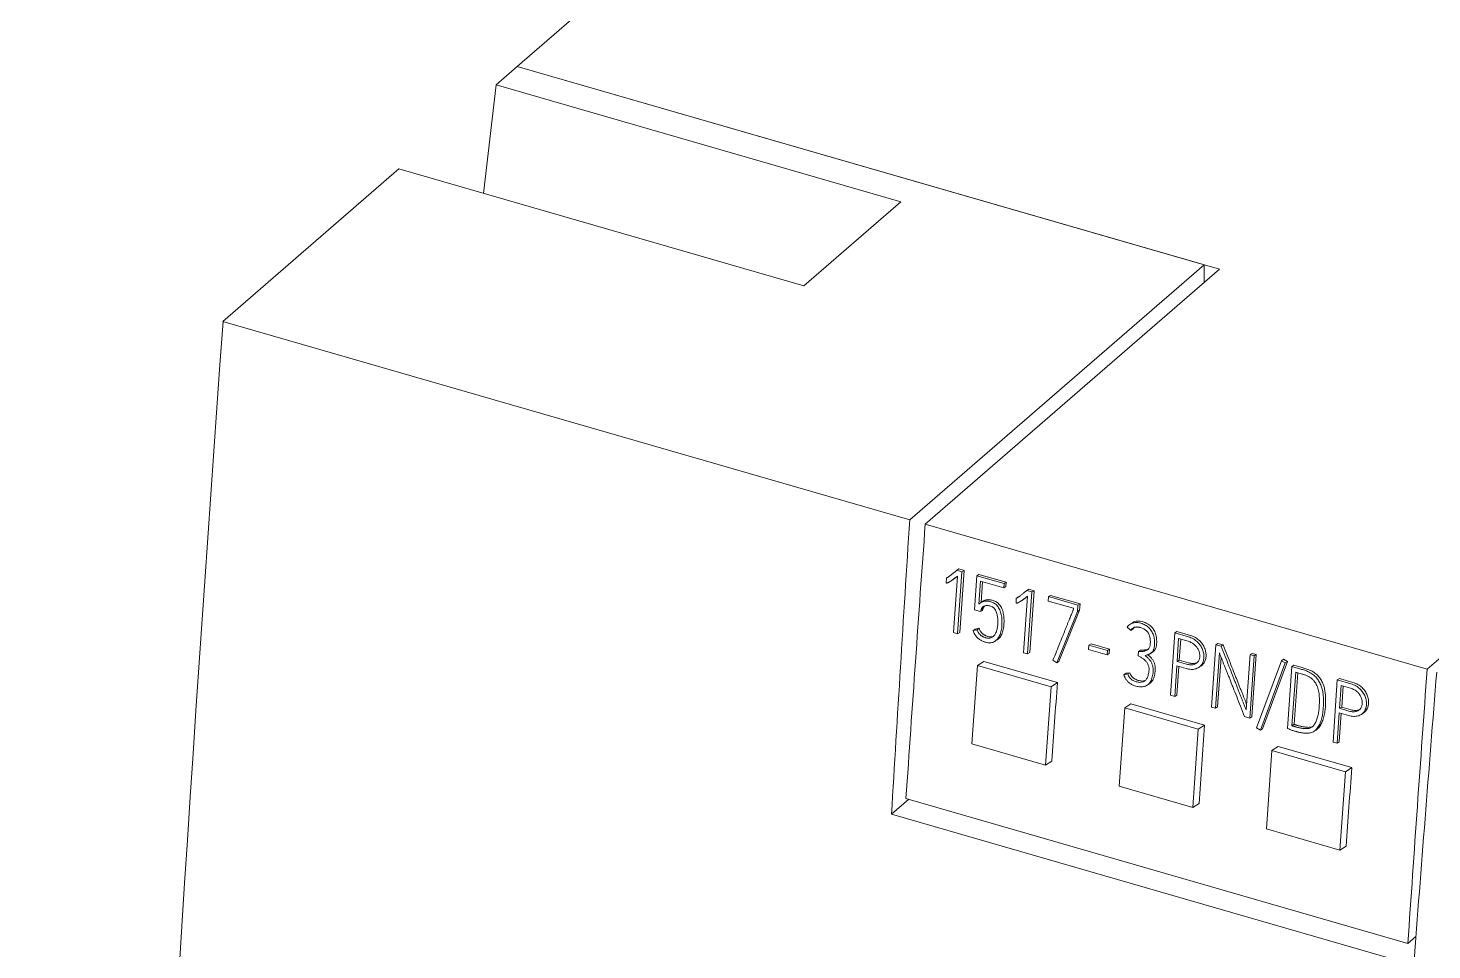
# Model space of a CAD drawing. Header units: inches. Extents: x 0 to 92454, y -34894 to 11.
# Drawn here: x 74900.93 to 74925.4, y -33714.62 to -33698.56 of the extents above; entities that cross this region are included whole.
import ezdxf

# ---------------------------------------------------------------- set-up
doc = ezdxf.new("R2010")
doc.units = ezdxf.units.IN
doc.header["$MEASUREMENT"] = 0

# ---------------------------------------------------------------- blocks, each defined once
blk = doc.blocks.new('A$C027ebf9d')
at = {"color": 0, "linetype": 'Continuous', "lineweight": 0}
for p, q in [((16.7812, -10.9596), (14.7359, -12.7309)), ((14.7163, -12.7479), (14.7359, -12.7309)), ((15.3865, -12.9187), (14.7359, -12.7309)), ((15.3722, -12.9145), (14.7359, -12.7309)), ((14.7163, -12.7479), (14.7046, -12.8485)), ((15.0913, -12.8562), (14.7163, -12.7479)), ((14.4633, -12.967), (14.6262, -12.8259)), ((15.0013, -12.9342), (14.6262, -12.8259)), ((15.0013, -12.9342), (15.0913, -12.8562)), ((15.0996, -13.1507), (15.3722, -12.9145)), ((15.3723, -12.931), (15.3722, -12.9145)), ((15.1139, -13.1548), (15.3865, -12.9187)), ((15.0996, -13.1507), (14.4633, -12.967)), ((15.8515, -13.0529), (15.5789, -13.289)), ((15.5789, -13.289), (15.1139, -13.1548)), ((15.1426, -13.1979), (15.1432, -13.1974)), ((15.1432, -13.1974), (15.1451, -13.1962)), ((15.1432, -13.1974), (15.1479, -13.1988)), ((15.1479, -13.1988), (15.1439, -13.2562)), ((15.1451, -13.1962), (15.1499, -13.1976)), ((15.1499, -13.1976), (15.1459, -13.2549)), ((15.1479, -13.1988), (15.1499, -13.1976)), ((15.1617, -13.2024), (15.1636, -13.2012)), ((15.1636, -13.2012), (15.1888, -13.2085)), ((15.1333, -13.2091), (15.1335, -13.2047)), ((15.1335, -13.2047), (15.1354, -13.2034)), ((15.1368, -13.2078), (15.1388, -13.2066)), ((15.1401, -13.2551), (15.1438, -13.2027)), ((15.1594, -13.2341), (15.1617, -13.2024)), ((15.1617, -13.2024), (15.1869, -13.2097)), ((15.1652, -13.2075), (15.1637, -13.2288)), ((15.1866, -13.2137), (15.1652, -13.2075)), ((15.167, -13.2081), (15.1657, -13.2272)), ((15.1869, -13.2097), (15.1866, -13.2137)), ((15.1866, -13.2137), (15.1885, -13.2125)), ((15.1869, -13.2097), (15.1888, -13.2085)), ((15.1888, -13.2085), (15.1885, -13.2125)), ((15.1655, -13.2273), (15.1674, -13.226)), ((15.198, -13.2278), (15.1982, -13.2234)), ((15.1982, -13.2234), (15.2002, -13.2221)), ((15.2016, -13.2265), (15.2036, -13.2253)), ((15.2049, -13.2738), (15.2086, -13.2214)), ((15.2074, -13.2166), (15.208, -13.2161)), ((15.208, -13.2161), (15.2099, -13.2149)), ((15.208, -13.2161), (15.2127, -13.2175)), ((15.2127, -13.2175), (15.2087, -13.2749)), ((15.2099, -13.2149), (15.2147, -13.2163)), ((15.2147, -13.2163), (15.2107, -13.2736)), ((15.2127, -13.2175), (15.2147, -13.2163)), ((15.2278, -13.2259), (15.2281, -13.2218)), ((15.2513, -13.2326), (15.2278, -13.2259)), ((15.2281, -13.2218), (15.2301, -13.2206)), ((15.2281, -13.2218), (15.2554, -13.2297)), ((15.2301, -13.2206), (15.2573, -13.2284)), ((15.1652, -13.2357), (15.1594, -13.2341)), ((15.1656, -13.2341), (15.1652, -13.2357)), ((15.1652, -13.2357), (15.1671, -13.2345)), ((15.1656, -13.2341), (15.1676, -13.2328)), ((15.1676, -13.2328), (15.1671, -13.2345)), ((15.255, -13.2355), (15.2358, -13.283)), ((15.2569, -13.2342), (15.2377, -13.2818)), ((15.2512, -13.2338), (15.2513, -13.2326)), ((15.2554, -13.2297), (15.255, -13.2355)), ((15.255, -13.2355), (15.2569, -13.2342)), ((15.2554, -13.2297), (15.2573, -13.2284)), ((15.2573, -13.2284), (15.2569, -13.2342)), ((15.1583, -13.2531), (15.1602, -13.2518)), ((15.1583, -13.2531), (15.1619, -13.2524)), ((15.1602, -13.2518), (15.1638, -13.2511)), ((15.1619, -13.2524), (15.1638, -13.2511)), ((15.3045, -13.253), (15.3011, -13.2501)), ((15.3039, -13.2472), (15.3058, -13.246)), ((15.3045, -13.253), (15.3064, -13.2517)), ((15.1439, -13.2562), (15.1401, -13.2551)), ((15.1439, -13.2562), (15.1459, -13.2549)), ((15.1785, -13.2631), (15.1805, -13.2619)), ((15.2655, -13.2667), (15.2675, -13.2654)), ((15.2675, -13.2654), (15.2847, -13.2704)), ((15.3411, -13.313), (15.3452, -13.2554)), ((15.3452, -13.2554), (15.3471, -13.2542)), ((15.3452, -13.2554), (15.3577, -13.259)), ((15.3471, -13.2542), (15.3597, -13.2578)), ((15.3487, -13.2606), (15.3472, -13.2818)), ((15.3574, -13.2631), (15.3487, -13.2606)), ((15.3506, -13.2611), (15.3492, -13.2805)), ((15.3791, -13.324), (15.3831, -13.2664)), ((15.3831, -13.2664), (15.3851, -13.2651)), ((15.3831, -13.2664), (15.3881, -13.2678)), ((15.3851, -13.2651), (15.39, -13.2665)), ((15.2087, -13.2749), (15.2049, -13.2738)), ((15.2087, -13.2749), (15.2107, -13.2736)), ((15.2652, -13.2707), (15.2655, -13.2667)), ((15.2825, -13.2757), (15.2652, -13.2707)), ((15.2655, -13.2667), (15.2828, -13.2716)), ((15.2828, -13.2716), (15.2825, -13.2757)), ((15.2825, -13.2757), (15.2844, -13.2745)), ((15.2828, -13.2716), (15.2847, -13.2704)), ((15.2847, -13.2704), (15.2844, -13.2745)), ((15.3113, -13.2767), (15.3114, -13.2726)), ((15.3114, -13.2726), (15.3133, -13.2714)), ((15.3223, -13.2746), (15.3242, -13.2734)), ((15.3865, -13.2739), (15.3829, -13.3251)), ((15.388, -13.278), (15.3848, -13.3238)), ((15.3881, -13.2678), (15.39, -13.2665)), ((15.4112, -13.3265), (15.4148, -13.2755)), ((15.4186, -13.2766), (15.4146, -13.3342)), ((15.4148, -13.2755), (15.4167, -13.2743)), ((15.4148, -13.2755), (15.4186, -13.2766)), ((15.4206, -13.2754), (15.4165, -13.333)), ((15.4167, -13.2743), (15.4206, -13.2754)), ((15.4186, -13.2766), (15.4206, -13.2754)), ((15.1572, -13.3581), (15.1623, -13.2855)), ((15.1623, -13.2855), (15.1681, -13.2817)), ((15.1623, -13.2855), (15.2305, -13.3052)), ((15.2363, -13.3014), (15.1681, -13.2817)), ((15.2358, -13.283), (15.2322, -13.2807)), ((15.2358, -13.283), (15.2377, -13.2818)), ((15.3, -13.2928), (15.3036, -13.2922)), ((15.3016, -13.2934), (15.3036, -13.2922)), ((15.347, -13.2859), (15.345, -13.3141)), ((15.3488, -13.2864), (15.3469, -13.3129)), ((15.3557, -13.2884), (15.347, -13.2859)), ((15.3472, -13.2818), (15.3492, -13.2805)), ((15.3472, -13.2818), (15.3559, -13.2843)), ((15.3492, -13.2805), (15.3579, -13.283)), ((15.3672, -13.2874), (15.3692, -13.2862)), ((15.4207, -13.3433), (15.4439, -13.2811)), ((15.4475, -13.2832), (15.4244, -13.3455)), ((15.4494, -13.282), (15.4263, -13.3442)), ((15.4439, -13.2811), (15.4458, -13.2798)), ((15.4439, -13.2811), (15.4475, -13.2832)), ((15.4458, -13.2798), (15.4494, -13.282)), ((15.4475, -13.2832), (15.4494, -13.282)), ((15.4496, -13.3439), (15.4536, -13.2866)), ((15.4536, -13.2866), (15.4555, -13.2853)), ((15.4536, -13.2866), (15.4619, -13.2889)), ((15.4572, -13.2917), (15.4537, -13.3413)), ((15.4555, -13.2853), (15.4639, -13.2876)), ((15.459, -13.2923), (15.4556, -13.34)), ((15.4631, -13.2935), (15.4572, -13.2917)), ((15.2305, -13.3052), (15.2254, -13.3778)), ((15.2305, -13.3052), (15.2363, -13.3014)), ((15.298, -13.2941), (15.3, -13.2928)), ((15.298, -13.2941), (15.3016, -13.2934)), ((15.3193, -13.3039), (15.3213, -13.3027)), ((15.4917, -13.3565), (15.4957, -13.2989)), ((15.4957, -13.2989), (15.4977, -13.2976)), ((15.4957, -13.2989), (15.5083, -13.3025)), ((15.4977, -13.2976), (15.5102, -13.3013)), ((15.4993, -13.3041), (15.4978, -13.3252)), ((15.508, -13.3066), (15.4993, -13.3041)), ((15.5011, -13.3046), (15.4998, -13.324)), ((15.345, -13.3141), (15.3411, -13.313)), ((15.345, -13.3141), (15.3469, -13.3129)), ((15.2936, -13.3974), (15.2987, -13.3248)), ((15.2987, -13.3248), (15.3045, -13.3211)), ((15.2987, -13.3248), (15.3668, -13.3445)), ((15.3727, -13.3408), (15.3045, -13.3211)), ((15.3829, -13.3251), (15.3791, -13.324)), ((15.3829, -13.3251), (15.3848, -13.3238)), ((15.4975, -13.3293), (15.4955, -13.3576)), ((15.5062, -13.3318), (15.4975, -13.3293)), ((15.4993, -13.3298), (15.4975, -13.3563)), ((15.4978, -13.3252), (15.4998, -13.324)), ((15.4978, -13.3252), (15.5065, -13.3278)), ((15.4998, -13.324), (15.5085, -13.3265)), ((15.5178, -13.3309), (15.5198, -13.3297)), ((15.3668, -13.3445), (15.3727, -13.3408)), ((15.4146, -13.3342), (15.4098, -13.3329)), ((15.4146, -13.3342), (15.4165, -13.333)), ((15.4244, -13.3455), (15.4207, -13.3433)), ((15.4244, -13.3455), (15.4263, -13.3442)), ((15.4537, -13.3413), (15.4556, -13.34)), ((15.3668, -13.3445), (15.3618, -13.4171)), ((15.474, -13.3467), (15.476, -13.3454)), ((15.4955, -13.3576), (15.4917, -13.3565)), ((15.4955, -13.3576), (15.4975, -13.3563)), ((15.2254, -13.3778), (15.1572, -13.3581)), ((15.435, -13.3642), (15.43, -13.4368)), ((15.435, -13.3642), (15.4409, -13.3604)), ((15.5032, -13.3839), (15.435, -13.3642)), ((15.4409, -13.3604), (15.5091, -13.3801)), ((15.2254, -13.3778), (15.2312, -13.374)), ((15.5032, -13.3839), (15.5091, -13.3801)), ((15.4981, -13.4565), (15.5032, -13.3839)), ((15.0827, -13.4232), (15.0987, -13.4094)), ((15.5611, -13.5428), (15.096, -13.4086)), ((15.3618, -13.4171), (15.2936, -13.3974)), ((15.3618, -13.4171), (15.3676, -13.4134)), ((15.0827, -13.4232), (15.5665, -13.5629)), ((15.43, -13.4368), (15.4981, -13.4565)), ((15.4981, -13.4565), (15.504, -13.4527)), ((15.5685, -13.5365), (15.5611, -13.5428))]:
    blk.add_line(p, q, dxfattribs=at)
at = {"color": 0, "linetype": 'Continuous', "lineweight": 0, "extrusion": (0, 0, -1)}
for centre, major_axis, ratio, start_param, end_param in [((33.9761, -0.569), (10.9193, 37.8255), 0.433013, -2.168799, -2.026413), ((34.6267, -0.7568), (10.9193, 37.8255), 0.433013, -2.033462, -2.026413), ((35.0613, -0.8823), (-11.2225, -37.7378), 0.428627, 1.104189, 1.111743), ((34.7569, -0.7944), (10.9193, 37.8255), 0.433013, -2.031455, -2.029438), ((34.8933, -0.8338), (10.9193, 37.8255), 0.433013, -2.031455, -2.029438)]:
    blk.add_ellipse(centre, major_axis=major_axis, ratio=ratio, start_param=start_param, end_param=end_param, dxfattribs=at)
at = {"color": 0, "linetype": 'Continuous', "lineweight": 0}
for centre, major_axis, ratio, start_param, end_param in [((34.6516, -0.764), (-10.6131, -37.9137), 0.437353, -1.11872, -1.111166), ((35.0917, -0.8911), (-10.9193, -37.8255), 0.433013, -1.11518, -1.108131), ((35.0296, -0.8732), (-10.9193, -37.8255), 0.433013, -1.112154, -1.110138)]:
    blk.add_ellipse(centre, major_axis=major_axis, ratio=ratio, start_param=start_param, end_param=end_param, dxfattribs=at)
for points, knots in [([(15.1335, -13.2047), (15.1335, -13.2047), (15.1338, -13.2045), (15.1343, -13.2042), (15.1351, -13.2037), (15.1359, -13.2032), (15.1367, -13.2026), (15.1376, -13.2019), (15.1386, -13.2011), (15.1396, -13.2003), (15.1406, -13.1995), (15.1416, -13.1987), (15.1423, -13.1982), (15.1426, -13.1979)], [0, 0, 0, 0, 0.020774, 0.084566, 0.160699, 0.245543, 0.339152, 0.440091, 0.546903, 0.659592, 0.774501, 0.887969, 1, 1, 1, 1]), ([(15.1438, -13.2027), (15.1426, -13.2036), (15.1409, -13.2049), (15.1388, -13.2065), (15.1376, -13.2073), (15.1366, -13.208), (15.1358, -13.2085), (15.1351, -13.2088), (15.1345, -13.2091), (15.1341, -13.2092), (15.1337, -13.2092), (15.1334, -13.2091), (15.1333, -13.2091)], [0, 0, 0, 0, 0.370797, 0.510902, 0.6264, 0.722885, 0.800448, 0.861213, 0.907383, 0.939504, 0.963232, 1, 1, 1, 1]), ([(15.1354, -13.2034), (15.1355, -13.2034), (15.1356, -13.2033), (15.1357, -13.2033), (15.1358, -13.2032)], [0, 0, 0, 0, 0.02077354, 0.03616339, 0.03616339, 0.03616339, 0.03616339]), ([(15.1438, -13.203), (15.1432, -13.2034), (15.1422, -13.2042), (15.1408, -13.2052), (15.1397, -13.206), (15.139, -13.2064), (15.1388, -13.2066)], [0.1994395, 0.1994395, 0.1994395, 0.1994395, 0.3707971, 0.5109019, 0.6263997, 0.6944354, 0.6944354, 0.6944354, 0.6944354]), ([(15.1637, -13.2288), (15.164, -13.2284), (15.1646, -13.2279), (15.1655, -13.2273), (15.1662, -13.2268), (15.167, -13.2265), (15.1679, -13.2262), (15.1688, -13.226), (15.1699, -13.2259), (15.171, -13.2259), (15.1722, -13.226), (15.1735, -13.2262), (15.1755, -13.2267), (15.1781, -13.2278), (15.181, -13.2305), (15.1831, -13.2342), (15.1845, -13.2386), (15.1851, -13.2438), (15.185, -13.2484), (15.1846, -13.252), (15.1841, -13.2545), (15.1833, -13.2568), (15.1824, -13.2587), (15.1814, -13.2604), (15.1801, -13.2619), (15.1787, -13.263), (15.1772, -13.2639), (15.1756, -13.2644), (15.1738, -13.2646), (15.1719, -13.2645), (15.1704, -13.2642), (15.1693, -13.2638), (15.1684, -13.2635), (15.1675, -13.2632), (15.1664, -13.2628), (15.1653, -13.2622), (15.1642, -13.2614), (15.163, -13.2605), (15.1619, -13.2595), (15.1608, -13.2582), (15.1594, -13.2561), (15.1587, -13.2543), (15.1583, -13.2531)], [0, 0, 0, 0, 0.021534, 0.032937, 0.044729, 0.056875, 0.069452, 0.0826, 0.096505, 0.111279, 0.126985, 0.143702, 0.161538, 0.205913, 0.248141, 0.293825, 0.346182, 0.40699, 0.478261, 0.512629, 0.544859, 0.575282, 0.604004, 0.631084, 0.6569, 0.681684, 0.705765, 0.729734, 0.753772, 0.778045, 0.803118, 0.812005, 0.822876, 0.835737, 0.849942, 0.864952, 0.880894, 0.897668, 0.915306, 0.934053, 0.954105, 1, 1, 1, 1]), ([(15.1674, -13.226), (15.1674, -13.226), (15.1677, -13.2259), (15.1682, -13.2256), (15.169, -13.2252), (15.1698, -13.2249), (15.1708, -13.2247), (15.1718, -13.2246), (15.1729, -13.2246), (15.1741, -13.2247), (15.1754, -13.2249), (15.1774, -13.2254), (15.1801, -13.2266), (15.183, -13.2293), (15.1851, -13.2329), (15.1864, -13.2374), (15.187, -13.2425), (15.1869, -13.2471), (15.1865, -13.2508), (15.186, -13.2533), (15.1853, -13.2555), (15.1844, -13.2575), (15.1833, -13.2592), (15.1821, -13.2606), (15.1811, -13.2614), (15.1805, -13.2618), (15.1805, -13.2619)], [0.0325259, 0.0325259, 0.0325259, 0.0325259, 0.0329372, 0.0447288, 0.0568753, 0.069452, 0.0826, 0.096505, 0.1112794, 0.1269845, 0.1437021, 0.1615383, 0.205913, 0.2481406, 0.2938254, 0.3461823, 0.4069898, 0.4782611, 0.5126287, 0.5448586, 0.5752824, 0.604004, 0.6310844, 0.6569, 0.6816838, 0.6850275, 0.6850275, 0.6850275, 0.6850275]), ([(15.2086, -13.2214), (15.2074, -13.2223), (15.2057, -13.2236), (15.2036, -13.2252), (15.2024, -13.226), (15.2014, -13.2267), (15.2005, -13.2272), (15.1998, -13.2275), (15.1993, -13.2278), (15.1989, -13.2279), (15.1985, -13.2279), (15.1982, -13.2278), (15.198, -13.2278)], [0, 0, 0, 0, 0.370797, 0.510902, 0.6264, 0.722885, 0.800448, 0.861213, 0.907383, 0.939504, 0.963232, 1, 1, 1, 1]), ([(15.1982, -13.2234), (15.1983, -13.2234), (15.1986, -13.2232), (15.1991, -13.2229), (15.1998, -13.2224), (15.2006, -13.2219), (15.2015, -13.2213), (15.2024, -13.2206), (15.2034, -13.2198), (15.2044, -13.219), (15.2054, -13.2182), (15.2064, -13.2174), (15.2071, -13.2169), (15.2074, -13.2166)], [0, 0, 0, 0, 0.020774, 0.084566, 0.160699, 0.245543, 0.339152, 0.440091, 0.546903, 0.659592, 0.774501, 0.887969, 1, 1, 1, 1]), ([(15.2002, -13.2221), (15.2003, -13.2221), (15.2004, -13.222), (15.2005, -13.222), (15.2006, -13.2219)], [0, 0, 0, 0, 0.02077354, 0.03616339, 0.03616339, 0.03616339, 0.03616339]), ([(15.2086, -13.2217), (15.208, -13.2221), (15.207, -13.2229), (15.2055, -13.2239), (15.2044, -13.2247), (15.2038, -13.2251), (15.2036, -13.2253)], [0.1994395, 0.1994395, 0.1994395, 0.1994395, 0.3707971, 0.5109019, 0.6263997, 0.6944354, 0.6944354, 0.6944354, 0.6944354]), ([(15.1619, -13.2524), (15.162, -13.2528), (15.1623, -13.2536), (15.1628, -13.2546), (15.1634, -13.2555), (15.164, -13.2563), (15.1647, -13.257), (15.1654, -13.2577), (15.1662, -13.2582), (15.167, -13.2587), (15.1678, -13.2591), (15.1686, -13.2594), (15.1694, -13.2597), (15.1705, -13.26), (15.1718, -13.2603), (15.1732, -13.2603), (15.1746, -13.26), (15.1758, -13.2595), (15.1769, -13.2587), (15.1779, -13.2577), (15.1787, -13.2565), (15.1795, -13.2551), (15.1801, -13.2536), (15.1805, -13.2519), (15.1809, -13.2501), (15.1811, -13.2485), (15.1811, -13.2469), (15.1812, -13.2454), (15.1812, -13.2438), (15.1811, -13.242), (15.1809, -13.2402), (15.1805, -13.2385), (15.18, -13.2367), (15.1793, -13.2351), (15.1785, -13.2335), (15.1775, -13.2322), (15.1761, -13.2312), (15.1745, -13.2306), (15.1729, -13.2302), (15.1714, -13.23), (15.1701, -13.2301), (15.169, -13.2304), (15.1681, -13.2308), (15.1674, -13.2313), (15.1668, -13.2319), (15.1663, -13.2324), (15.166, -13.233), (15.1658, -13.2335), (15.1657, -13.2339), (15.1656, -13.2341)], [0, 0, 0, 0, 0.019013, 0.03628, 0.052075, 0.067005, 0.08153, 0.095805, 0.109927, 0.123989, 0.13815, 0.152459, 0.166864, 0.18139, 0.207163, 0.231841, 0.256286, 0.280729, 0.305163, 0.33016, 0.356072, 0.383098, 0.411543, 0.440939, 0.470781, 0.501282, 0.521676, 0.545105, 0.571591, 0.599517, 0.627384, 0.655363, 0.68273, 0.708979, 0.734611, 0.759417, 0.784446, 0.811813, 0.840755, 0.866056, 0.888256, 0.908103, 0.925967, 0.94216, 0.956708, 0.969448, 0.980591, 0.989709, 1, 1, 1, 1]), ([(15.1688, -13.2305), (15.1688, -13.2306), (15.1686, -13.2308), (15.1683, -13.2312), (15.168, -13.2317), (15.1677, -13.2323), (15.1676, -13.2326), (15.1676, -13.2328)], [0.95365613, 0.95365613, 0.95365613, 0.95365613, 0.95670759, 0.96944842, 0.98059147, 0.98970874, 1, 1, 1, 1]), ([(15.2322, -13.2807), (15.2334, -13.2779), (15.2355, -13.2725), (15.2387, -13.2648), (15.241, -13.2588), (15.2428, -13.2545), (15.2439, -13.2517), (15.245, -13.2489), (15.2461, -13.2462), (15.2471, -13.2437), (15.2481, -13.2414), (15.2489, -13.2393), (15.2496, -13.2375), (15.2502, -13.2361), (15.2508, -13.2348), (15.2511, -13.2341), (15.2512, -13.2338)], [0, 0, 0, 0, 0.17783, 0.34286, 0.49509, 0.556785, 0.617596, 0.677524, 0.735032, 0.788585, 0.838181, 0.882703, 0.92103, 0.953164, 0.977726, 1, 1, 1, 1]), ([(15.1638, -13.2511), (15.164, -13.2515), (15.1642, -13.2523), (15.1648, -13.2534), (15.1653, -13.2543), (15.166, -13.2551), (15.1667, -13.2558), (15.1674, -13.2564), (15.1681, -13.257), (15.1689, -13.2574), (15.1697, -13.2578), (15.1705, -13.2582), (15.1714, -13.2584), (15.1725, -13.2588), (15.1737, -13.2591), (15.1752, -13.2591), (15.1763, -13.2588), (15.1769, -13.2586), (15.177, -13.2585)], [0, 0, 0, 0, 0.0190134, 0.0362797, 0.0520747, 0.0670054, 0.0815303, 0.095805, 0.109927, 0.1239894, 0.1381505, 0.152459, 0.1668644, 0.1813902, 0.2071631, 0.2318413, 0.256286, 0.2662755, 0.2662755, 0.2662755, 0.2662755]), ([(15.3011, -13.2501), (15.3019, -13.2488), (15.3041, -13.2467), (15.3086, -13.2454), (15.3134, -13.2462), (15.3177, -13.2478), (15.3211, -13.2503), (15.3238, -13.2536), (15.3255, -13.2575), (15.3264, -13.262), (15.3264, -13.2657), (15.3261, -13.2684), (15.3258, -13.2699), (15.3253, -13.2712), (15.3247, -13.2723), (15.324, -13.2732), (15.3233, -13.2739), (15.3224, -13.2746), (15.3215, -13.2751), (15.3206, -13.2755), (15.3193, -13.2759), (15.3184, -13.2762), (15.3177, -13.2763)], [0, 0, 0, 0, 0.090044, 0.177969, 0.277991, 0.355408, 0.424426, 0.491004, 0.560177, 0.636379, 0.72419, 0.755913, 0.784262, 0.809647, 0.83316, 0.855708, 0.877614, 0.899011, 0.919895, 0.94045, 0.960699, 1, 1, 1, 1]), ([(15.3114, -13.2726), (15.3122, -13.2726), (15.3135, -13.2726), (15.3151, -13.2725), (15.3163, -13.2724), (15.3175, -13.2721), (15.3186, -13.2718), (15.3196, -13.2712), (15.3204, -13.2705), (15.3212, -13.2697), (15.3219, -13.2686), (15.3223, -13.2672), (15.3226, -13.2639), (15.3225, -13.259), (15.3191, -13.2527), (15.3151, -13.2509), (15.3127, -13.2502), (15.3119, -13.2501), (15.3111, -13.25), (15.3103, -13.2499), (15.3095, -13.2499), (15.3087, -13.25), (15.3079, -13.2502), (15.3072, -13.2505), (15.3064, -13.2509), (15.3054, -13.2516), (15.3048, -13.2524), (15.3045, -13.253)], [0, 0, 0, 0, 0.059027, 0.088993, 0.118548, 0.147162, 0.175106, 0.202604, 0.230099, 0.258166, 0.287672, 0.320058, 0.356367, 0.509421, 0.627625, 0.757774, 0.775505, 0.793677, 0.812339, 0.831209, 0.85007, 0.86906, 0.888397, 0.908411, 0.929359, 0.951405, 1, 1, 1, 1]), ([(15.3058, -13.246), (15.306, -13.2459), (15.3073, -13.245), (15.3106, -13.2441), (15.3153, -13.2449), (15.3196, -13.2466), (15.3231, -13.249), (15.3257, -13.2523), (15.3275, -13.2563), (15.3284, -13.2608), (15.3284, -13.2645), (15.3281, -13.2672), (15.3278, -13.2687), (15.3273, -13.27), (15.3267, -13.271), (15.326, -13.2719), (15.3252, -13.2727), (15.3246, -13.2731), (15.3243, -13.2734), (15.3242, -13.2734)], [0.0811516, 0.0811516, 0.0811516, 0.0811516, 0.0900445, 0.1779693, 0.2779913, 0.3554075, 0.4244255, 0.4910044, 0.5601766, 0.636379, 0.7241897, 0.7559132, 0.7842619, 0.8096467, 0.8331597, 0.8557076, 0.8776145, 0.899011, 0.9018741, 0.9018741, 0.9018741, 0.9018741]), ([(15.3577, -13.259), (15.3585, -13.2593), (15.3601, -13.2598), (15.3623, -13.2609), (15.3643, -13.2622), (15.3661, -13.2637), (15.3676, -13.2654), (15.3689, -13.2671), (15.37, -13.2689), (15.3709, -13.2708), (15.3715, -13.2728), (15.3719, -13.2747), (15.3722, -13.2766), (15.3721, -13.2785), (15.3719, -13.2803), (15.3714, -13.282), (15.3708, -13.2836), (15.3699, -13.285), (15.3688, -13.2863), (15.367, -13.2877), (15.3641, -13.289), (15.36, -13.2894), (15.3572, -13.2888), (15.3557, -13.2884)], [0, 0, 0, 0, 0.052333, 0.101245, 0.147634, 0.191774, 0.233665, 0.274062, 0.313448, 0.35218, 0.390949, 0.429465, 0.467346, 0.505179, 0.542741, 0.579822, 0.617047, 0.654385, 0.691909, 0.730368, 0.815317, 0.90314, 1, 1, 1, 1]), ([(15.3559, -13.2843), (15.3566, -13.2845), (15.3578, -13.2848), (15.3596, -13.285), (15.3612, -13.2849), (15.3626, -13.2847), (15.3638, -13.2843), (15.3649, -13.2837), (15.3659, -13.2829), (15.3667, -13.282), (15.3673, -13.281), (15.3678, -13.2799), (15.3681, -13.2787), (15.3683, -13.2774), (15.3683, -13.2761), (15.3681, -13.2747), (15.3678, -13.2732), (15.3673, -13.2718), (15.3667, -13.2704), (15.3659, -13.2691), (15.3649, -13.2678), (15.3637, -13.2666), (15.3624, -13.2655), (15.3609, -13.2645), (15.3592, -13.2637), (15.358, -13.2633), (15.3574, -13.2631)], [0, 0, 0, 0, 0.056083, 0.107108, 0.153836, 0.197286, 0.238217, 0.277329, 0.314979, 0.351494, 0.387678, 0.423496, 0.458691, 0.493818, 0.530542, 0.567612, 0.605601, 0.644094, 0.682851, 0.722634, 0.763558, 0.805783, 0.850023, 0.896654, 0.946353, 1, 1, 1, 1]), ([(15.3597, -13.2578), (15.3605, -13.258), (15.362, -13.2586), (15.3643, -13.2596), (15.3663, -13.261), (15.368, -13.2625), (15.3696, -13.2641), (15.3709, -13.2658), (15.372, -13.2677), (15.3728, -13.2696), (15.3735, -13.2715), (15.3739, -13.2735), (15.3741, -13.2754), (15.3741, -13.2773), (15.3738, -13.2791), (15.3734, -13.2808), (15.3727, -13.2824), (15.3718, -13.2838), (15.3707, -13.285), (15.3698, -13.2858), (15.3693, -13.2861), (15.3692, -13.2862)], [0, 0, 0, 0, 0.0523334, 0.1012446, 0.1476339, 0.1917742, 0.2336653, 0.2740625, 0.3134481, 0.3521804, 0.3909491, 0.4294653, 0.4673461, 0.5051793, 0.5427414, 0.5798218, 0.6170471, 0.6543849, 0.6919085, 0.7303679, 0.7368058, 0.7368058, 0.7368058, 0.7368058]), ([(15.3177, -13.2763), (15.3181, -13.2767), (15.3189, -13.2774), (15.32, -13.2784), (15.321, -13.2795), (15.322, -13.2805), (15.3228, -13.2816), (15.3234, -13.2828), (15.324, -13.284), (15.3245, -13.2852), (15.3248, -13.2866), (15.325, -13.288), (15.3251, -13.2895), (15.325, -13.2923), (15.3245, -13.296), (15.3229, -13.3003), (15.3205, -13.3033), (15.3172, -13.3051), (15.3133, -13.3056), (15.3099, -13.3049), (15.3073, -13.3041), (15.3058, -13.3035), (15.3044, -13.3027), (15.3032, -13.3019), (15.3022, -13.301), (15.3013, -13.3001), (15.3005, -13.2991), (15.2998, -13.2981), (15.2992, -13.2971), (15.2986, -13.2957), (15.2982, -13.2947), (15.298, -13.2941)], [0, 0, 0, 0, 0.025257, 0.04947, 0.072678, 0.09489, 0.116257, 0.13704, 0.157793, 0.179079, 0.201165, 0.224382, 0.249105, 0.275597, 0.367907, 0.447752, 0.519784, 0.588829, 0.660512, 0.741164, 0.772461, 0.800616, 0.825923, 0.849188, 0.871088, 0.891868, 0.911666, 0.930597, 0.948935, 0.96669, 1, 1, 1, 1]), ([(15.3016, -13.2934), (15.302, -13.2945), (15.3027, -13.2962), (15.3043, -13.298), (15.3057, -13.2991), (15.3074, -13.2999), (15.3097, -13.3008), (15.3125, -13.3013), (15.3155, -13.301), (15.3179, -13.2996), (15.3196, -13.2972), (15.3207, -13.2938), (15.3212, -13.2907), (15.3213, -13.2881), (15.321, -13.2866), (15.3206, -13.2851), (15.3199, -13.2838), (15.3191, -13.2826), (15.3182, -13.2814), (15.3172, -13.2804), (15.3161, -13.2795), (15.3149, -13.2787), (15.3133, -13.2777), (15.3121, -13.277), (15.3113, -13.2767)], [0, 0, 0, 0, 0.070606, 0.102584, 0.136025, 0.174009, 0.217714, 0.293477, 0.358868, 0.420065, 0.485571, 0.562465, 0.654475, 0.687582, 0.718308, 0.747613, 0.776093, 0.803947, 0.831767, 0.859738, 0.887815, 0.916282, 0.944737, 1, 1, 1, 1]), ([(15.3133, -13.2714), (15.3142, -13.2714), (15.3154, -13.2713), (15.3171, -13.2712), (15.3183, -13.2711), (15.3194, -13.2709), (15.3201, -13.2706), (15.3204, -13.2705)], [0, 0, 0, 0, 0.0590268, 0.0889928, 0.1185477, 0.1471622, 0.1728772, 0.1728772, 0.1728772, 0.1728772]), ([(15.3203, -13.2756), (15.3205, -13.2758), (15.321, -13.2763), (15.322, -13.2772), (15.323, -13.2782), (15.3239, -13.2793), (15.3247, -13.2804), (15.3254, -13.2815), (15.326, -13.2827), (15.3264, -13.284), (15.3268, -13.2853), (15.327, -13.2867), (15.3271, -13.2882), (15.327, -13.291), (15.3264, -13.2948), (15.3249, -13.299), (15.3229, -13.3015), (15.3216, -13.3024), (15.3213, -13.3027)], [0.0124855, 0.0124855, 0.0124855, 0.0124855, 0.0252566, 0.0494699, 0.0726781, 0.0948897, 0.1162575, 0.1370401, 0.1577932, 0.1790787, 0.2011649, 0.2243817, 0.2491054, 0.2755974, 0.3679069, 0.4477521, 0.5197835, 0.543345, 0.543345, 0.543345, 0.543345]), ([(15.4098, -13.3329), (15.4085, -13.3297), (15.4061, -13.3235), (15.4025, -13.3145), (15.3998, -13.3075), (15.3977, -13.3024), (15.3964, -13.2989), (15.395, -13.2955), (15.3937, -13.2922), (15.3924, -13.289), (15.3912, -13.286), (15.3901, -13.2833), (15.3891, -13.2807), (15.3882, -13.2785), (15.3873, -13.2763), (15.3868, -13.2748), (15.3865, -13.2739)], [0, 0, 0, 0, 0.161979, 0.314586, 0.457821, 0.517119, 0.576005, 0.634478, 0.691285, 0.745175, 0.796147, 0.843421, 0.886215, 0.924529, 0.956964, 1, 1, 1, 1]), ([(15.3881, -13.2678), (15.3893, -13.2709), (15.3917, -13.277), (15.3952, -13.2859), (15.3979, -13.2928), (15.3999, -13.2979), (15.4012, -13.3013), (15.4026, -13.3047), (15.4039, -13.3081), (15.4051, -13.3112), (15.4063, -13.3142), (15.4074, -13.317), (15.4084, -13.3195), (15.4093, -13.3218), (15.4102, -13.3241), (15.4108, -13.3256), (15.4112, -13.3265)], [0, 0, 0, 0, 0.160414, 0.311828, 0.454243, 0.512766, 0.571289, 0.629812, 0.68687, 0.740997, 0.792193, 0.839741, 0.882923, 0.921739, 0.954856, 1, 1, 1, 1]), ([(15.39, -13.2665), (15.3912, -13.2697), (15.3936, -13.2758), (15.3971, -13.2847), (15.3998, -13.2916), (15.4018, -13.2966), (15.4032, -13.3001), (15.4045, -13.3035), (15.4058, -13.3068), (15.4071, -13.31), (15.4083, -13.313), (15.4094, -13.3157), (15.4104, -13.3183), (15.4111, -13.3201), (15.4115, -13.321), (15.4116, -13.3212)], [0, 0, 0, 0, 0.1604136, 0.3118279, 0.454243, 0.512766, 0.5712889, 0.6298119, 0.6868696, 0.7409967, 0.7921932, 0.8397413, 0.8829231, 0.9217386, 0.9311929, 0.9311929, 0.9311929, 0.9311929]), ([(15.3036, -13.2922), (15.3039, -13.2933), (15.3047, -13.295), (15.3062, -13.2968), (15.3076, -13.2978), (15.3093, -13.2987), (15.3117, -13.2995), (15.3145, -13.3001), (15.3167, -13.2998), (15.3177, -13.2995), (15.3178, -13.2994)], [0, 0, 0, 0, 0.0706056, 0.1025844, 0.1360252, 0.1740086, 0.2177142, 0.2934766, 0.3588682, 0.3680153, 0.3680153, 0.3680153, 0.3680153]), ([(15.3579, -13.283), (15.3585, -13.2832), (15.3598, -13.2835), (15.3615, -13.2837), (15.3631, -13.2837), (15.3645, -13.2834), (15.3654, -13.2832), (15.3658, -13.283)], [0, 0, 0, 0, 0.0560829, 0.1071079, 0.1538364, 0.1972859, 0.2376687, 0.2376687, 0.2376687, 0.2376687]), ([(15.4619, -13.2889), (15.4625, -13.289), (15.4637, -13.2894), (15.4655, -13.29), (15.4672, -13.2906), (15.4689, -13.2913), (15.4705, -13.2922), (15.4722, -13.2932), (15.474, -13.2945), (15.4757, -13.2961), (15.4772, -13.2978), (15.4784, -13.2997), (15.4795, -13.3016), (15.4804, -13.3035), (15.4811, -13.3056), (15.4817, -13.3076), (15.4822, -13.3097), (15.4825, -13.3117), (15.4827, -13.3137), (15.4829, -13.3157), (15.4829, -13.3176), (15.4829, -13.3194), (15.4829, -13.3211), (15.4828, -13.3227), (15.4827, -13.3242), (15.4826, -13.3259), (15.4824, -13.328), (15.4821, -13.3305), (15.4816, -13.3329), (15.481, -13.3353), (15.4803, -13.3376), (15.4794, -13.3398), (15.4784, -13.3418), (15.4772, -13.3436), (15.4759, -13.3452), (15.4744, -13.3465), (15.4727, -13.3475), (15.4711, -13.3479), (15.4697, -13.3481), (15.4685, -13.3482), (15.4673, -13.3482), (15.4661, -13.3482), (15.4649, -13.3481), (15.4636, -13.348), (15.4624, -13.3478), (15.4612, -13.3476), (15.46, -13.3473), (15.4589, -13.347), (15.4578, -13.3468), (15.4566, -13.3464), (15.4553, -13.3461), (15.454, -13.3456), (15.4528, -13.3452), (15.4513, -13.3446), (15.4503, -13.3442), (15.4496, -13.3439)], [0, 0, 0, 0, 0.019385, 0.038878, 0.058494, 0.077648, 0.095824, 0.113147, 0.136821, 0.159212, 0.180764, 0.201827, 0.222557, 0.243183, 0.263795, 0.284418, 0.305197, 0.325844, 0.345997, 0.365701, 0.384839, 0.403272, 0.421019, 0.437646, 0.452704, 0.466195, 0.491848, 0.518024, 0.544785, 0.571573, 0.597871, 0.62379, 0.649072, 0.673537, 0.697429, 0.720536, 0.742907, 0.765196, 0.778146, 0.791339, 0.804835, 0.818449, 0.831966, 0.845401, 0.85873, 0.871924, 0.884993, 0.897673, 0.909697, 0.92107, 0.936955, 0.951469, 0.964623, 0.976874, 1, 1, 1, 1]), ([(15.4639, -13.2876), (15.4645, -13.2878), (15.4656, -13.2882), (15.4674, -13.2888), (15.4692, -13.2894), (15.4709, -13.2901), (15.4725, -13.2909), (15.4742, -13.2919), (15.4759, -13.2932), (15.4777, -13.2948), (15.4791, -13.2966), (15.4804, -13.2984), (15.4815, -13.3003), (15.4824, -13.3023), (15.4831, -13.3043), (15.4837, -13.3064), (15.4841, -13.3084), (15.4844, -13.3105), (15.4847, -13.3125), (15.4848, -13.3144), (15.4849, -13.3163), (15.4849, -13.3181), (15.4848, -13.3199), (15.4848, -13.3215), (15.4847, -13.3229), (15.4846, -13.3247), (15.4844, -13.3267), (15.484, -13.3292), (15.4836, -13.3317), (15.483, -13.3341), (15.4822, -13.3364), (15.4814, -13.3386), (15.4803, -13.3406), (15.4792, -13.3424), (15.4778, -13.344), (15.4767, -13.3449), (15.4761, -13.3454), (15.476, -13.3454)], [0, 0, 0, 0, 0.0193852, 0.0388782, 0.0584943, 0.0776481, 0.0958243, 0.1131468, 0.1368206, 0.1592123, 0.1807635, 0.2018274, 0.2225574, 0.2431832, 0.2637954, 0.2844183, 0.3051965, 0.3258435, 0.3459972, 0.3657011, 0.3848388, 0.4032719, 0.4210192, 0.4376464, 0.4527043, 0.4661947, 0.4918476, 0.5180244, 0.5447848, 0.571573, 0.5978708, 0.6237903, 0.6490717, 0.6735366, 0.6974285, 0.7205355, 0.7246503, 0.7246503, 0.7246503, 0.7246503]), ([(15.4537, -13.3413), (15.4538, -13.3413), (15.4542, -13.3415), (15.4547, -13.3417), (15.4553, -13.3418), (15.456, -13.342), (15.4566, -13.3422), (15.4574, -13.3424), (15.4583, -13.3427), (15.4592, -13.3429), (15.4602, -13.3432), (15.4613, -13.3434), (15.4623, -13.3436), (15.4634, -13.3438), (15.4644, -13.3439), (15.4655, -13.344), (15.4665, -13.344), (15.4675, -13.344), (15.4685, -13.3439), (15.4697, -13.3438), (15.4709, -13.3434), (15.4722, -13.3426), (15.4733, -13.3416), (15.4744, -13.3403), (15.4753, -13.3388), (15.4761, -13.3371), (15.4768, -13.3353), (15.4774, -13.3333), (15.478, -13.3312), (15.4784, -13.329), (15.4787, -13.3268), (15.4789, -13.3245), (15.479, -13.322), (15.4791, -13.3194), (15.4791, -13.3168), (15.479, -13.3142), (15.4788, -13.3115), (15.4783, -13.309), (15.4777, -13.3065), (15.4768, -13.3042), (15.4757, -13.302), (15.4743, -13.2999), (15.4726, -13.2981), (15.4709, -13.2968), (15.4695, -13.2959), (15.4684, -13.2953), (15.4671, -13.2948), (15.4658, -13.2943), (15.4645, -13.2939), (15.4636, -13.2936), (15.4631, -13.2935)], [0, 0, 0, 0, 0.006563, 0.013906, 0.022038, 0.030737, 0.039778, 0.04916, 0.061726, 0.074865, 0.08858, 0.102654, 0.116877, 0.131264, 0.14566, 0.159911, 0.174035, 0.187968, 0.20167, 0.215185, 0.235712, 0.256878, 0.279272, 0.302882, 0.327522, 0.353445, 0.380463, 0.408309, 0.437091, 0.466233, 0.495133, 0.523855, 0.556211, 0.589161, 0.622728, 0.656045, 0.688361, 0.719869, 0.750376, 0.779826, 0.808642, 0.837191, 0.866429, 0.897502, 0.912452, 0.928476, 0.945677, 0.963588, 0.981689, 1, 1, 1, 1]), ([(15.5083, -13.3025), (15.5091, -13.3027), (15.5107, -13.3033), (15.5129, -13.3044), (15.5149, -13.3057), (15.5166, -13.3072), (15.5182, -13.3088), (15.5195, -13.3106), (15.5206, -13.3124), (15.5215, -13.3143), (15.5221, -13.3162), (15.5225, -13.3182), (15.5227, -13.3201), (15.5227, -13.322), (15.5225, -13.3238), (15.522, -13.3255), (15.5213, -13.3271), (15.5205, -13.3285), (15.5194, -13.3298), (15.5175, -13.3312), (15.5147, -13.3325), (15.5106, -13.3328), (15.5077, -13.3323), (15.5062, -13.3318)], [0, 0, 0, 0, 0.052333, 0.101245, 0.147634, 0.191774, 0.233665, 0.274062, 0.313448, 0.35218, 0.390949, 0.429465, 0.467346, 0.505179, 0.542741, 0.579822, 0.617047, 0.654385, 0.691909, 0.730368, 0.815317, 0.90314, 1, 1, 1, 1]), ([(15.5102, -13.3013), (15.511, -13.3015), (15.5126, -13.302), (15.5148, -13.3031), (15.5168, -13.3044), (15.5186, -13.3059), (15.5202, -13.3076), (15.5215, -13.3093), (15.5225, -13.3111), (15.5234, -13.313), (15.524, -13.315), (15.5245, -13.3169), (15.5247, -13.3189), (15.5247, -13.3207), (15.5244, -13.3225), (15.524, -13.3242), (15.5233, -13.3258), (15.5224, -13.3273), (15.5213, -13.3285), (15.5204, -13.3292), (15.5198, -13.3296), (15.5198, -13.3297)], [0, 0, 0, 0, 0.0523334, 0.1012446, 0.1476339, 0.1917742, 0.2336653, 0.2740625, 0.3134481, 0.3521804, 0.3909491, 0.4294653, 0.4673461, 0.5051793, 0.5427414, 0.5798218, 0.6170471, 0.6543849, 0.6919085, 0.7303679, 0.7368058, 0.7368058, 0.7368058, 0.7368058]), ([(15.5065, -13.3278), (15.5071, -13.3279), (15.5084, -13.3282), (15.5101, -13.3285), (15.5117, -13.3284), (15.5131, -13.3282), (15.5144, -13.3277), (15.5155, -13.3271), (15.5165, -13.3264), (15.5173, -13.3255), (15.5179, -13.3245), (15.5183, -13.3233), (15.5187, -13.3221), (15.5188, -13.3209), (15.5188, -13.3195), (15.5187, -13.3181), (15.5184, -13.3167), (15.5179, -13.3153), (15.5173, -13.3139), (15.5164, -13.3125), (15.5154, -13.3112), (15.5143, -13.3101), (15.513, -13.3089), (15.5115, -13.308), (15.5098, -13.3072), (15.5086, -13.3068), (15.508, -13.3066)], [0, 0, 0, 0, 0.056083, 0.107108, 0.153836, 0.197286, 0.238217, 0.277329, 0.314979, 0.351494, 0.387678, 0.423496, 0.458691, 0.493818, 0.530542, 0.567612, 0.605601, 0.644094, 0.682851, 0.722634, 0.763558, 0.805783, 0.850023, 0.896654, 0.946353, 1, 1, 1, 1]), ([(15.5085, -13.3265), (15.5091, -13.3267), (15.5103, -13.327), (15.5121, -13.3272), (15.5137, -13.3272), (15.5151, -13.3269), (15.5159, -13.3266), (15.5163, -13.3264)], [0, 0, 0, 0, 0.0560829, 0.1071079, 0.1538364, 0.1972859, 0.2376687, 0.2376687, 0.2376687, 0.2376687]), ([(15.4556, -13.34), (15.4558, -13.3401), (15.4561, -13.3402), (15.4567, -13.3404), (15.4573, -13.3406), (15.4579, -13.3408), (15.4586, -13.341), (15.4593, -13.3412), (15.4602, -13.3414), (15.4612, -13.3417), (15.4622, -13.3419), (15.4632, -13.3422), (15.4643, -13.3423), (15.4653, -13.3425), (15.4664, -13.3426), (15.4675, -13.3427), (15.4685, -13.3428), (15.4695, -13.3428), (15.4705, -13.3427), (15.4716, -13.3426), (15.4723, -13.3423), (15.4727, -13.3422)], [0, 0, 0, 0, 0.0065635, 0.0139063, 0.0220379, 0.0307374, 0.039778, 0.0491598, 0.0617262, 0.0748651, 0.08858, 0.1026537, 0.1168772, 0.1312644, 0.14566, 0.1599112, 0.1740347, 0.1879684, 0.2016699, 0.2151852, 0.2339612, 0.2339612, 0.2339612, 0.2339612])]:
    blk.add_open_spline(points, degree=3, knots=knots, dxfattribs=at)
blk.add_open_spline([(15.3075, -13.2503), (15.3071, -13.2507), (15.3068, -13.2512), (15.3064, -13.2517)], degree=3, dxfattribs=at)

msp = doc.modelspace()

# ---------------------------------------------------------------- block references
at = {"xscale": 18.8131500959034, "yscale": 18.8131500959034, "zscale": 18.8131500959034}
msp.add_blockref('A$C027ebf9d', (74632.23, -33459.72), dxfattribs=at)

doc.saveas('drawing.dxf')
